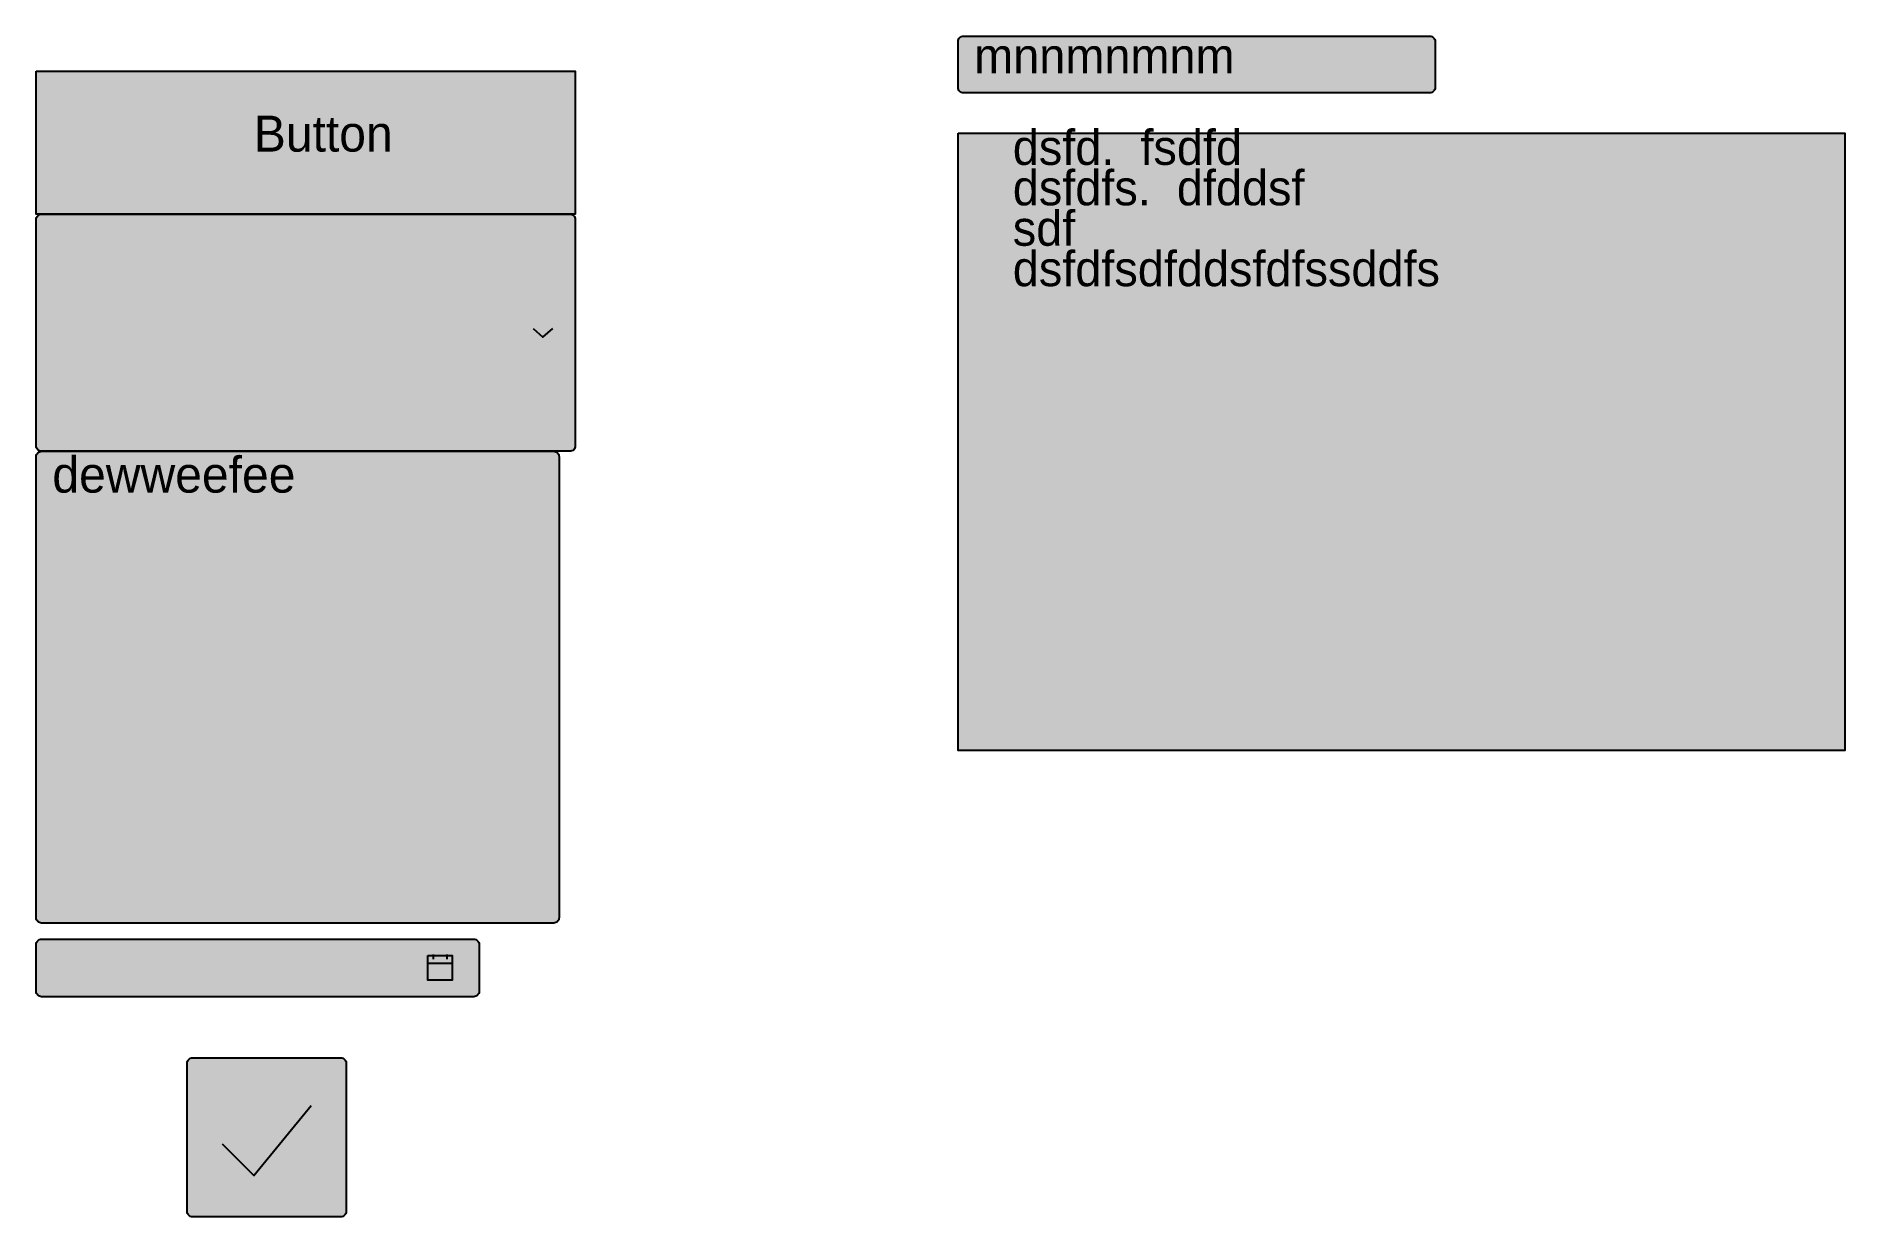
# Model space of a CAD drawing. Extents: x 54 to 725, y 244 to 682.
import ezdxf

# ---------------------------------------------------------------- set-up
doc = ezdxf.new("R2010")
doc.units = 0

msp = doc.modelspace()

# ---------------------------------------------------------------- hatches: boundary and pattern name
at = {"true_color": 0xffffff}
for points in [[(398, 682), (571, 682), (571, 682), (571.39, 681.96), (571.77, 681.85), (572.11, 681.66), (572.41, 681.41), (572.66, 681.11), (572.85, 680.77), (572.96, 680.39), (573, 680), (573, 663), (573, 663), (572.96, 662.61), (572.85, 662.23), (572.66, 661.89), (572.41, 661.59), (572.11, 661.34), (571.77, 661.15), (571.39, 661.04), (571, 661), (398, 661), (398, 661), (397.61, 661.04), (397.23, 661.15), (396.89, 661.34), (396.59, 661.59), (396.34, 661.89), (396.15, 662.23), (396.04, 662.61), (396, 663), (396, 680), (396, 680), (396.04, 680.39), (396.15, 680.77), (396.34, 681.11), (396.59, 681.41), (396.89, 681.66), (397.23, 681.85), (397.61, 681.96), (398, 682)], [(56, 616), (252, 616), (252, 616), (252.39, 615.96), (252.77, 615.85), (253.11, 615.66), (253.41, 615.41), (253.66, 615.11), (253.85, 614.77), (253.96, 614.39), (254, 614), (254, 530), (254, 530), (253.96, 529.61), (253.85, 529.23), (253.66, 528.89), (253.41, 528.59), (253.11, 528.34), (252.77, 528.15), (252.39, 528.04), (252, 528), (56, 528), (56, 528), (55.61, 528.04), (55.23, 528.15), (54.89, 528.34), (54.59, 528.59), (54.34, 528.89), (54.15, 529.23), (54.04, 529.61), (54, 530), (54, 614), (54, 614), (54.04, 614.39), (54.15, 614.77), (54.34, 615.11), (54.59, 615.41), (54.89, 615.66), (55.23, 615.85), (55.61, 615.96), (56, 616)], [(56, 528), (246, 528), (246, 528), (246.39, 527.96), (246.77, 527.85), (247.11, 527.66), (247.41, 527.41), (247.66, 527.11), (247.85, 526.77), (247.96, 526.39), (248, 526), (248, 355), (248, 355), (247.96, 354.61), (247.85, 354.23), (247.66, 353.89), (247.41, 353.59), (247.11, 353.34), (246.77, 353.15), (246.39, 353.04), (246, 353), (56, 353), (56, 353), (55.61, 353.04), (55.23, 353.15), (54.89, 353.34), (54.59, 353.59), (54.34, 353.89), (54.15, 354.23), (54.04, 354.61), (54, 355), (54, 526), (54, 526), (54.04, 526.39), (54.15, 526.77), (54.34, 527.11), (54.59, 527.41), (54.89, 527.66), (55.23, 527.85), (55.61, 527.96), (56, 528)], [(56, 347), (216.33, 347), (216.33, 347), (216.72, 346.96), (217.09, 346.85), (217.44, 346.66), (217.74, 346.41), (217.99, 346.11), (218.18, 345.77), (218.29, 345.39), (218.33, 345), (218.33, 327.67), (218.33, 327.67), (218.29, 327.28), (218.18, 326.91), (217.99, 326.56), (217.74, 326.26), (217.44, 326.01), (217.09, 325.82), (216.72, 325.71), (216.33, 325.67), (56, 325.67), (56, 325.67), (55.61, 325.71), (55.23, 325.82), (54.89, 326.01), (54.59, 326.26), (54.34, 326.56), (54.15, 326.91), (54.04, 327.28), (54, 327.67), (54, 345), (54, 345), (54.04, 345.39), (54.15, 345.77), (54.34, 346.11), (54.59, 346.41), (54.89, 346.66), (55.23, 346.85), (55.61, 346.96), (56, 347)]]:
    msp.add_hatch(color=256, dxfattribs=at).paths.add_polyline_path(points, flags=0)
at = {"true_color": 0xf0f0f0}
msp.add_hatch(color=256, dxfattribs=at).paths.add_polyline_path([(54, 669), (254, 669), (254, 616), (54, 616)], flags=0)
at = {"true_color": 0xc21f1f}
msp.add_hatch(color=256, dxfattribs=at).paths.add_polyline_path([(396, 646), (725, 646), (725, 417), (396, 417)], flags=0)
at = {"true_color": 0x0078d4}
msp.add_hatch(color=256, dxfattribs=at).paths.add_polyline_path([(112, 303), (167, 303), (167, 303), (167.39, 302.96), (167.77, 302.85), (168.11, 302.66), (168.41, 302.41), (168.66, 302.11), (168.85, 301.77), (168.96, 301.39), (169, 301), (169, 246), (169, 246), (168.96, 245.61), (168.85, 245.23), (168.66, 244.89), (168.41, 244.59), (168.11, 244.34), (167.77, 244.15), (167.39, 244.04), (167, 244), (112, 244), (112, 244), (111.61, 244.04), (111.23, 244.15), (110.89, 244.34), (110.59, 244.59), (110.34, 244.89), (110.15, 245.23), (110.04, 245.61), (110, 246), (110, 301), (110, 301), (110.04, 301.39), (110.15, 301.77), (110.34, 302.11), (110.59, 302.41), (110.89, 302.66), (111.23, 302.85), (111.61, 302.96), (112, 303)], flags=0)

# ---------------------------------------------------------------- linework, layer by layer
at = {"true_color": 0x767676}
for points in [[(398, 682), (571, 682), (571, 682), (571.39, 681.96), (571.77, 681.85), (572.11, 681.66), (572.41, 681.41), (572.66, 681.11), (572.85, 680.77), (572.96, 680.39), (573, 680), (573, 663), (573, 663), (572.96, 662.61), (572.85, 662.23), (572.66, 661.89), (572.41, 661.59), (572.11, 661.34), (571.77, 661.15), (571.39, 661.04), (571, 661), (398, 661), (398, 661), (397.61, 661.04), (397.23, 661.15), (396.89, 661.34), (396.59, 661.59), (396.34, 661.89), (396.15, 662.23), (396.04, 662.61), (396, 663), (396, 680), (396, 680), (396.04, 680.39), (396.15, 680.77), (396.34, 681.11), (396.59, 681.41), (396.89, 681.66), (397.23, 681.85), (397.61, 681.96), (398, 682)], [(56, 616), (252, 616), (252, 616), (252.39, 615.96), (252.77, 615.85), (253.11, 615.66), (253.41, 615.41), (253.66, 615.11), (253.85, 614.77), (253.96, 614.39), (254, 614), (254, 530), (254, 530), (253.96, 529.61), (253.85, 529.23), (253.66, 528.89), (253.41, 528.59), (253.11, 528.34), (252.77, 528.15), (252.39, 528.04), (252, 528), (56, 528), (56, 528), (55.61, 528.04), (55.23, 528.15), (54.89, 528.34), (54.59, 528.59), (54.34, 528.89), (54.15, 529.23), (54.04, 529.61), (54, 530), (54, 614), (54, 614), (54.04, 614.39), (54.15, 614.77), (54.34, 615.11), (54.59, 615.41), (54.89, 615.66), (55.23, 615.85), (55.61, 615.96), (56, 616)], [(56, 528), (246, 528), (246, 528), (246.39, 527.96), (246.77, 527.85), (247.11, 527.66), (247.41, 527.41), (247.66, 527.11), (247.85, 526.77), (247.96, 526.39), (248, 526), (248, 355), (248, 355), (247.96, 354.61), (247.85, 354.23), (247.66, 353.89), (247.41, 353.59), (247.11, 353.34), (246.77, 353.15), (246.39, 353.04), (246, 353), (56, 353), (56, 353), (55.61, 353.04), (55.23, 353.15), (54.89, 353.34), (54.59, 353.59), (54.34, 353.89), (54.15, 354.23), (54.04, 354.61), (54, 355), (54, 526), (54, 526), (54.04, 526.39), (54.15, 526.77), (54.34, 527.11), (54.59, 527.41), (54.89, 527.66), (55.23, 527.85), (55.61, 527.96), (56, 528)], [(56, 347), (216.33, 347), (216.33, 347), (216.72, 346.96), (217.09, 346.85), (217.44, 346.66), (217.74, 346.41), (217.99, 346.11), (218.18, 345.77), (218.29, 345.39), (218.33, 345), (218.33, 327.67), (218.33, 327.67), (218.29, 327.28), (218.18, 326.91), (217.99, 326.56), (217.74, 326.26), (217.44, 326.01), (217.09, 325.82), (216.72, 325.71), (216.33, 325.67), (56, 325.67), (56, 325.67), (55.61, 325.71), (55.23, 325.82), (54.89, 326.01), (54.59, 326.26), (54.34, 326.56), (54.15, 326.91), (54.04, 327.28), (54, 327.67), (54, 345), (54, 345), (54.04, 345.39), (54.15, 345.77), (54.34, 346.11), (54.59, 346.41), (54.89, 346.66), (55.23, 346.85), (55.61, 346.96), (56, 347)]]:
    msp.add_lwpolyline(points, close=True, dxfattribs=at)
at = {"true_color": 0x000000}
for points in [[(54, 669), (254, 669), (254, 616), (54, 616)], [(396, 646), (725, 646), (725, 417), (396, 417)]]:
    msp.add_lwpolyline(points, close=True, dxfattribs=at)
at = {"true_color": 0x505050}
msp.add_lwpolyline([(238.33, 573.61), (242, 570.39), (245.67, 573.61)], dxfattribs=at)
at = {"true_color": 0x000000}
for points in [[(199.29, 340.91), (208.31, 340.91), (208.31, 331.77), (199.29, 331.77), (199.29, 340.91)], [(199.29, 338.16), (208.31, 338.16)], [(201.27, 341.36), (201.27, 339.63)], [(206.32, 341.36), (206.32, 339.63)]]:
    msp.add_lwpolyline(points, dxfattribs=at)
at = {"true_color": 0x0078d4}
msp.add_lwpolyline([(112, 303), (167, 303), (167, 303), (167.39, 302.96), (167.77, 302.85), (168.11, 302.66), (168.41, 302.41), (168.66, 302.11), (168.85, 301.77), (168.96, 301.39), (169, 301), (169, 246), (169, 246), (168.96, 245.61), (168.85, 245.23), (168.66, 244.89), (168.41, 244.59), (168.11, 244.34), (167.77, 244.15), (167.39, 244.04), (167, 244), (112, 244), (112, 244), (111.61, 244.04), (111.23, 244.15), (110.89, 244.34), (110.59, 244.59), (110.34, 244.89), (110.15, 245.23), (110.04, 245.61), (110, 246), (110, 301), (110, 301), (110.04, 301.39), (110.15, 301.77), (110.34, 302.11), (110.59, 302.41), (110.89, 302.66), (111.23, 302.85), (111.61, 302.96), (112, 303)], close=True, dxfattribs=at)
at = {"true_color": 0xffffff}
msp.add_lwpolyline([(122.98, 271.14), (134.78, 259.34), (156.02, 285.3)], dxfattribs=at)

# ---------------------------------------------------------------- texts
at = {"true_color": 0x000000}
for s, height, p in [('mnnmnmnm', 13, (402, 668.25)), ('Button', 13.333, (134.72, 639.17)), ('    dsfd.  fsdfd', 13, (397, 634.25)), ('    dsfdfs.  dfddsf', 13, (397, 619.25)), ('    sdf', 13, (397, 604.25)), ('    dsfdfsdfddsfdfssddfs', 13, (397, 589.25)), ('dewweefee', 13.333, (60, 512.67))]:
    msp.add_text(s, height=height, dxfattribs=at).set_placement(p)

doc.saveas('drawing.dxf')
